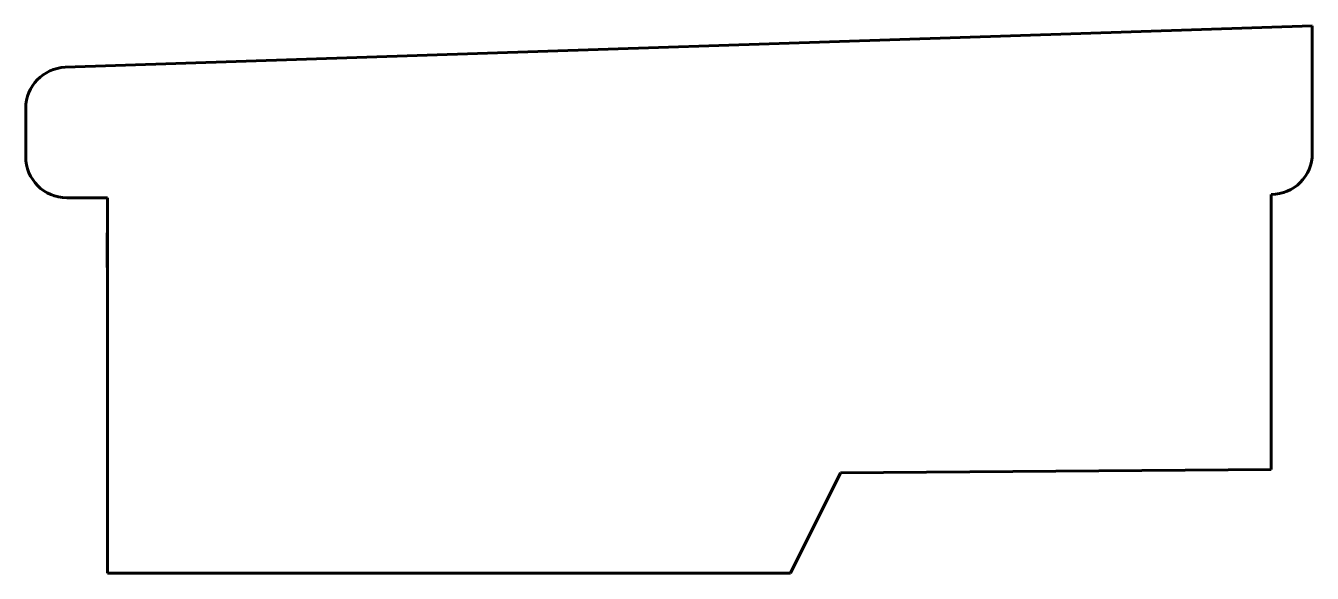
# Model space of a CAD drawing. Header units: millimetres. Extents: x -11.2 to 7.6, y 307.7 to 315.7.
import ezdxf

# ---------------------------------------------------------------- set-up
doc = ezdxf.new("R2010")
doc.units = ezdxf.units.MM
doc.linetypes.add('K5LT_BASIC', pattern=[0])

msp = doc.modelspace()

# ---------------------------------------------------------------- linework, layer by layer
at = {"color": 150, "linetype": 'K5LT_BASIC', "lineweight": 60, "true_color": 0x0080ff}
for p, q in [((7.643, 315.721), (-10.62, 315.113)), ((7.643, 313.851), (7.643, 315.721)), ((-11.2, 314.513), (-11.2, 313.803)), ((-10.6, 313.203), (-10, 313.203)), ((0.735, 309.173), (7.043, 309.223)), ((0, 307.703), (0.735, 309.173)), ((-10, 307.703), (0, 307.703))]:
    msp.add_line(p, q, dxfattribs=at)
for points in [[(-10, 313.203), (-10.007, 312.18)], [(-10, 313.203), (-10, 308.703), (-10, 307.703)], [(7.043, 309.223), (7.043, 313.251)]]:
    msp.add_lwpolyline(points, dxfattribs=at)
for centre, start, end in [((-10.6, 314.513), 91.9078, 180), ((-10.6, 313.803), 180, 270), ((7.043, 313.851), 270, 0)]:
    msp.add_arc(centre, 0.6, start, end, dxfattribs=at)

doc.saveas('drawing.dxf')
